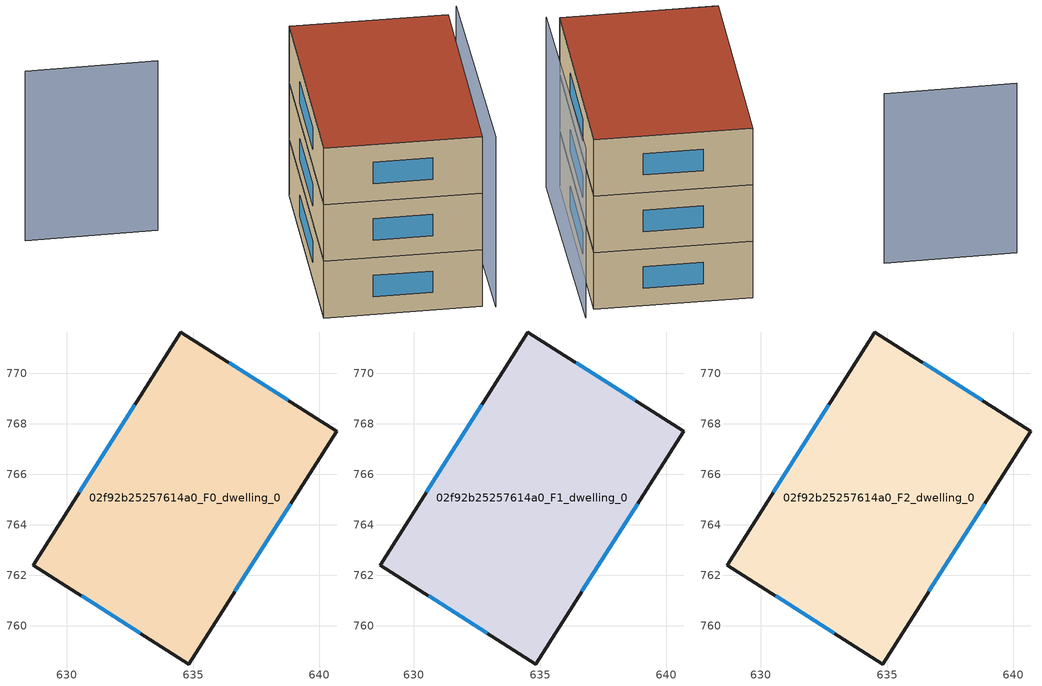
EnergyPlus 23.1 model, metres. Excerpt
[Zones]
02f92b25257614a0_F0_dwelling_0
 floor ground (EU_floor_Construction): 640.69,767.7 634.83,758.49 628.67,762.4 634.51,771.63 z0
 wall outside (EU_wall_Construction): 634.83,758.49 640.69,767.7 634.51,771.63 628.67,762.4 634.83,758.49 z0:3
 window (EU_Window_Construction): 636.65,761.36 638.86,764.83 / 630.59,761.18 632.91,759.71 / 632.69,768.76 630.49,765.28 / 638.76,768.93 636.43,770.41 z0.93:2.07
02f92b25257614a0_F1_dwelling_0
 floor to 02f92b25257614a0_F0_dwelling_0 (EU_floor_Construction): 640.69,767.7 634.83,758.49 628.67,762.4 634.51,771.63 z3
 wall outside (EU_wall_Construction): 634.83,758.49 640.69,767.7 634.51,771.63 628.67,762.4 634.83,758.49 z3:6
 window (EU_Window_Construction): 636.65,761.36 638.86,764.83 / 630.59,761.18 632.91,759.71 / 632.69,768.76 630.49,765.28 / 638.76,768.93 636.43,770.41 z3.93:5.07
02f92b25257614a0_F2_dwelling_0
 floor to 02f92b25257614a0_F1_dwelling_0 (EU_floor_Construction): 640.69,767.7 634.83,758.49 628.67,762.4 634.51,771.63 z6
 wall outside (EU_wall_Construction): 634.83,758.49 640.69,767.7 634.51,771.63 628.67,762.4 634.83,758.49 z6:9
 window (EU_Window_Construction): 636.65,761.36 638.86,764.83 / 630.59,761.18 632.91,759.71 / 632.69,768.76 630.49,765.28 / 638.76,768.93 636.43,770.41 z6.93:8.07
 roof outside (EU_roof_Construction): 634.83,758.49 640.69,767.7 634.51,771.63 628.67,762.4 z9
shading: 635.28,758.07 641.45,768.06 / 622.81,776.44 627.98,773.21 z0:9
[Building]
EU S2 Campaign: North Axis=0; Terrain=City; Solar Distribution=FullExterior
[Site:Location]
Montreal-Trudeau.Intl.AP: Latitude=45.4667; Longitude=-73.75; Time Zone=-5; Elevation=36
[SizingPeriod:WeatherFileDays]
AnnualSizingPeriod: Begin Month=1; Begin Day of Month=1; End Month=12; End Day of Month=31; Day of Week for Start Day=Monday; Use Weather File Daylight Saving Period=No; Use Weather File Rain and Snow Indicators=No
[MATERIAL]
EU_InternalMass_Material: Roughness=MediumRough; Thickness=0.1; Conductivity=1; Density=1800; Specific Heat=900; Thermal Absorptance=0.9; Solar Absorptance=0.7; Visible Absorptance=0.7
[MATERIAL:NOMASS] Roughness=MediumRough; Thermal Absorptance=0.9; Solar Absorptance=0.7; Visible Absorptance=0.7
Name | Thermal Resistance
EU_wall_NoMass; EU_floor_NoMass | 1.36485
EU_roof_NoMass | 2.55992
[WINDOWMATERIAL:SIMPLEGLAZINGSYSTEM]
EU_Window_SimpleGlazing: UFactor=3.92339; Solar Heat Gain Coefficient=0.8; Visible Transmittance=0.8
[CONSTRUCTION]
EU_wall_Construction: EU_wall_NoMass
EU_roof_Construction: EU_roof_NoMass
EU_floor_Construction: EU_floor_NoMass
EU_Window_Construction: EU_Window_SimpleGlazing
EU_InternalMass_Construction: EU_InternalMass_Material
[ZONE] Type=1; Multiplier=1; Ceiling Height=autocalculate; Volume=239.503; Floor Area=autocalculate; Part of Total Floor Area=Yes
02f92b25257614a0_F0_dwelling_0; 02f92b25257614a0_F1_dwelling_0; 02f92b25257614a0_F2_dwelling_0
[INTERNALMASS] Construction=EU_InternalMass_Construction; Surface Area=79.8343
Name | Zone or ZoneList
02f92b25257614a0_F0_dwelling_0_EU_InternalMass | 02f92b25257614a0_F0_dwelling_0
02f92b25257614a0_F1_dwelling_0_EU_InternalMass | 02f92b25257614a0_F1_dwelling_0
02f92b25257614a0_F2_dwelling_0_EU_InternalMass | 02f92b25257614a0_F2_dwelling_0
[OTHEREQUIPMENT] Fuel Type=Electricity; Design Level Calculation Method=Watts/Area; Power per Zone Floor Area=1; Fraction Latent=0; Fraction Radiant=0; Fraction Lost=0; Carbon Dioxide Generation Rate=0; EndUse Subcategory=EU_Step8_InternalGains
Name | Zone or ZoneList or Space or SpaceList | Schedule
EU_Step8_InternalGain_02f92b25257614a0_F0_dwelling_0_f000 | 02f92b25257614a0_F0_dwelling_0 | EU_Step8_GainSchedule_02f92b25257614a0_F0_dwelling_0_f000
EU_Step8_InternalGain_02f92b25257614a0_F1_dwelling_0_f000 | 02f92b25257614a0_F1_dwelling_0 | EU_Step8_GainSchedule_02f92b25257614a0_F1_dwelling_0_f000
EU_Step8_InternalGain_02f92b25257614a0_F2_dwelling_0_f000 | 02f92b25257614a0_F2_dwelling_0 | EU_Step8_GainSchedule_02f92b25257614a0_F2_dwelling_0_f000
[ZONEVENTILATION:DESIGNFLOWRATE] Schedule=EU_AlwaysOn; Design Flow Rate Calculation Method=AirChanges/Hour; Air Changes per Hour=0.860309; Ventilation Type=Natural; Fan Pressure Rise=0; Fan Total Efficiency=1; Constant Term Coefficient=1; Temperature Term Coefficient=0; Velocity Term Coefficient=0; Velocity Squared Term Coefficient=0; Minimum Indoor Temperature=-100; Maximum Indoor Temperature=100; Delta Temperature=-100; Minimum Outdoor Temperature=-100; Maximum Outdoor Temperature=100; Maximum Wind Speed=40
Name | Zone or ZoneList or Space or SpaceList
EU_ConstantAir_02f92b25257614a0_F0_dwelling_0 | 02f92b25257614a0_F0_dwelling_0
EU_ConstantAir_02f92b25257614a0_F1_dwelling_0 | 02f92b25257614a0_F1_dwelling_0
EU_ConstantAir_02f92b25257614a0_F2_dwelling_0 | 02f92b25257614a0_F2_dwelling_0
[HVACTEMPLATE:THERMOSTAT] Constant Heating Setpoint=20; Constant Cooling Setpoint=50
EU_HeatOnly_02f92b25257614a0_F0_dwelling_0; EU_HeatOnly_02f92b25257614a0_F1_dwelling_0; EU_HeatOnly_02f92b25257614a0_F2_dwelling_0
[HVACTEMPLATE:ZONE:IDEALLOADSAIRSYSTEM] System Availability Schedule=EU_AlwaysOn; Maximum Heating Supply Air Temperature=50; Minimum Cooling Supply Air Temperature=13; Maximum Heating Supply Air Humidity Ratio=0.0156; Minimum Cooling Supply Air Humidity Ratio=0.0077; Heating Limit=NoLimit; Cooling Limit=NoLimit; Heating Availability Schedule=EU_AlwaysOn; Cooling Availability Schedule=EU_CoolingOff; Dehumidification Control Type=ConstantSensibleHeatRatio; Cooling Sensible Heat Ratio=0.7; Dehumidification Setpoint=60; Humidification Control Type=None; Humidification Setpoint=30; Outdoor Air Method=None; Outdoor Air Flow Rate per Person=0.00944; Outdoor Air Flow Rate per Zone Floor Area=0; Outdoor Air Flow Rate per Zone=0; Demand Controlled Ventilation Type=None; Outdoor Air Economizer Type=NoEconomizer; Heat Recovery Type=None; Sensible Heat Recovery Effectiveness=0.7; Latent Heat Recovery Effectiveness=0.65
Name | Template Thermostat
02f92b25257614a0_F0_dwelling_0 | EU_HeatOnly_02f92b25257614a0_F0_dwelling_0
02f92b25257614a0_F1_dwelling_0 | EU_HeatOnly_02f92b25257614a0_F1_dwelling_0
02f92b25257614a0_F2_dwelling_0 | EU_HeatOnly_02f92b25257614a0_F2_dwelling_0
[SIZING:ZONE] Zone Cooling Design Supply Air Temperature Input Method=SupplyAirTemperature; Zone Cooling Design Supply Air Temperature=13; Zone Heating Design Supply Air Temperature Input Method=SupplyAirTemperature; Zone Heating Design Supply Air Temperature=50; Zone Cooling Design Supply Air Humidity Ratio=0.008; Zone Heating Design Supply Air Humidity Ratio=0.008; Cooling Design Air Flow Method=DesignDay; Cooling Design Air Flow Rate=0; Cooling Minimum Air Flow per Zone Floor Area=0.000762; Cooling Minimum Air Flow=0; Cooling Minimum Air Flow Fraction=0.2; Heating Design Air Flow Method=DesignDay; Heating Design Air Flow Rate=0; Heating Maximum Air Flow per Zone Floor Area=0.002032; Heating Maximum Air Flow=0.141576; Heating Maximum Air Flow Fraction=0.3; Account for Dedicated Outdoor Air System=No; Dedicated Outdoor Air System Control Strategy=NeutralSupplyAir; Dedicated Outdoor Air Low Setpoint Temperature for Design=autosize; Dedicated Outdoor Air High Setpoint Temperature for Design=autosize; Zone Load Sizing Method=Sensible Load Only No Latent Load; Zone Latent Cooling Design Supply Air Humidity Ratio Input Method=HumidityRatioDifference; Zone Cooling Design Supply Air Humidity Ratio Difference=0.005; Zone Latent Heating Design Supply Air Humidity Ratio Input Method=HumidityRatioDifference; Zone Humidification Design Supply Air Humidity Ratio Difference=0.005
02f92b25257614a0_F0_dwelling_0; 02f92b25257614a0_F1_dwelling_0; 02f92b25257614a0_F2_dwelling_0
[SCHEDULE:CONSTANT]
Name | Hourly Value
EU_AlwaysOn | 1
EU_CoolingOff | 0
[SCHEDULE:FILE] Column Number=1; Rows to Skip at Top=0; Number of Hours of Data=8760; Column Separator=Comma; Interpolate to Timestep=No; Minutes per Item=60; Adjust Schedule for Daylight Savings=Yes
Name | File
EU_Step8_GainSchedule_02f92b25257614a0_F0_dwelling_0_f000 | ../../schedules/02f92b25257614a0/02f92b25257614a0_F0_dwelling_0_f000_gain.csv
EU_Step8_GainSchedule_02f92b25257614a0_F1_dwelling_0_f000 | ../../schedules/02f92b25257614a0/02f92b25257614a0_F1_dwelling_0_f000_gain.csv
EU_Step8_GainSchedule_02f92b25257614a0_F2_dwelling_0_f000 | ../../schedules/02f92b25257614a0/02f92b25257614a0_F2_dwelling_0_f000_gain.csv
